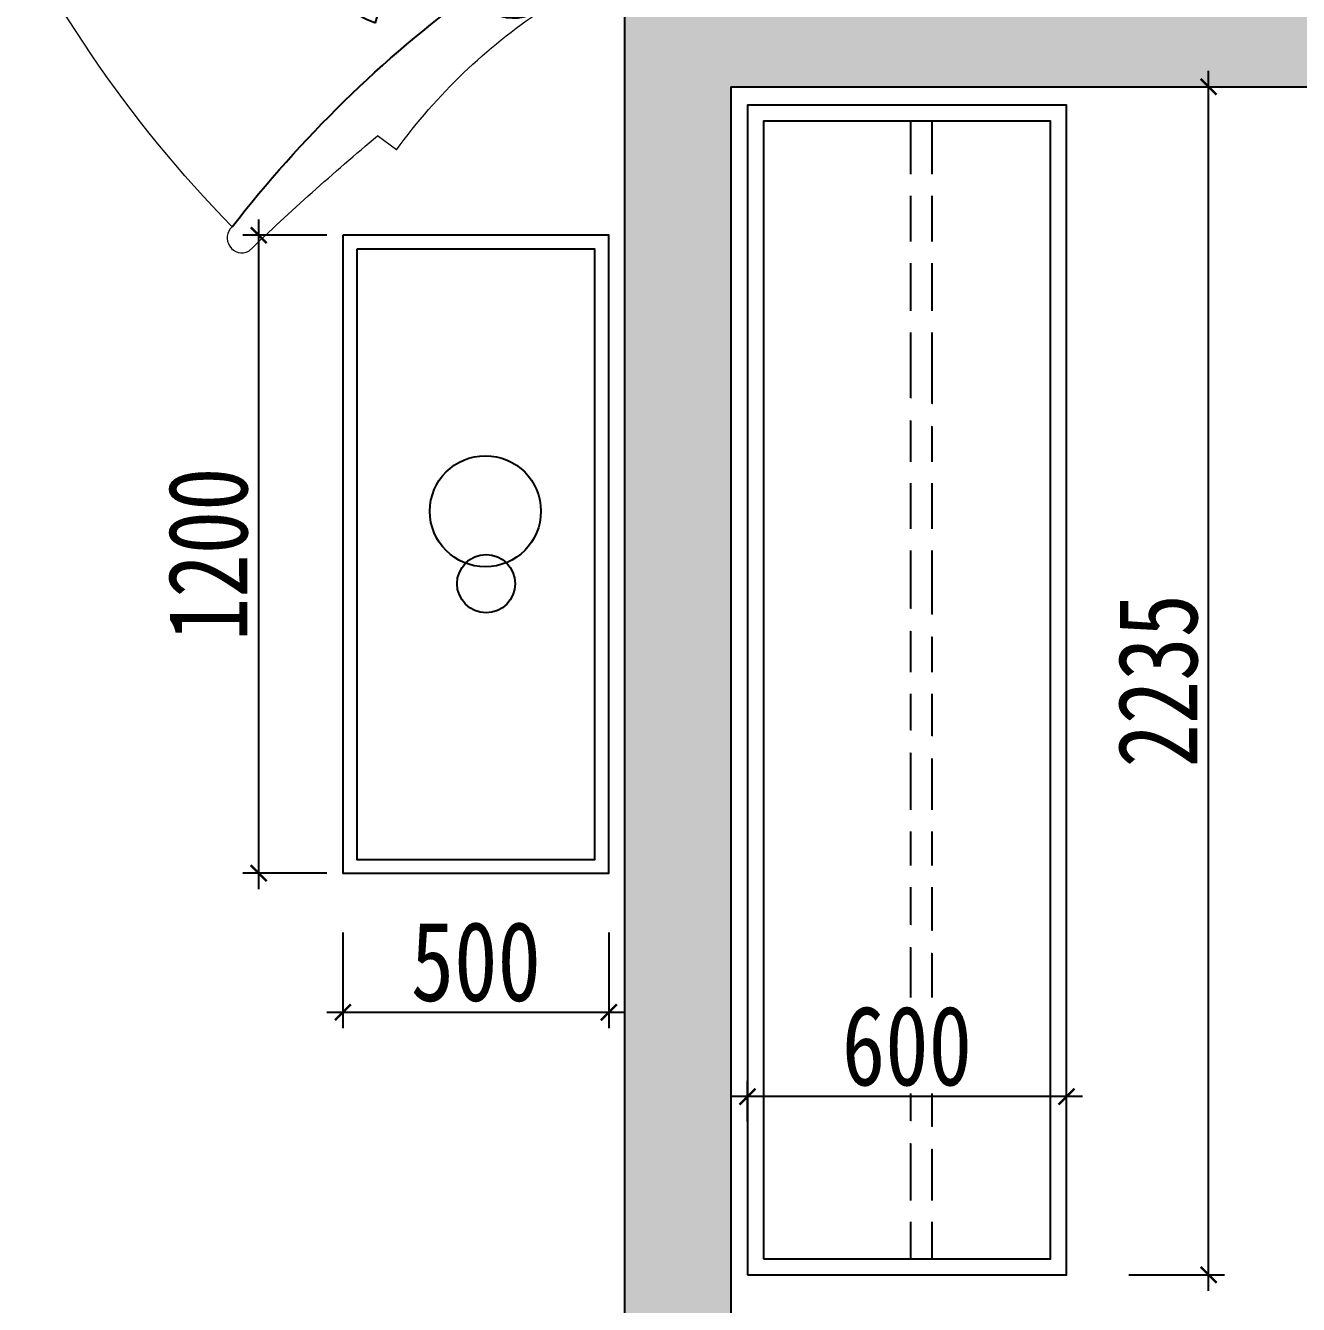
# Model space of a CAD drawing. Header units: millimetres. Extents: x -41640 to 3079702, y -5257903 to 68462.
# Drawn here: x -21998 to -19604, y 48166 to 50572 of the extents above; entities that cross this region are included whole.
import ezdxf

# ---------------------------------------------------------------- set-up
doc = ezdxf.new("R2010")
doc.units = ezdxf.units.MM
doc.header["$LTSCALE"] = 10
doc.layers.get('0').update_dxf_attribs({"color": 255})
doc.layers.get('Defpoints').update_dxf_attribs({"color": 255})
for name, color, linetype in [('0008原建筑墙柱体', 145, 'Continuous'), ('003', 8, 'Continuous'), ('WALL-FINISH', 6, 'Continuous'), ('家具细线', 38, 'Continuous')]:
    doc.layers.add(name, color=color, linetype=linetype)
doc.layers.add('家具外线', color=30, linetype='Continuous', lineweight=20)
doc.styles.add('(图框)宋体', font='', dxfattribs={"width": 0.8})
doc.styles.get("Standard").update_dxf_attribs({"font": ''})
doc.styles.get('(图框)宋体').set_extended_font_data('SimSun')
doc.styles.get('Standard').set_extended_font_data('SimSun')
doc.dimstyles.get("Standard").update_dxf_attribs({"dimtxt": 0.18, "dimasz": 0.18, "dimexe": 0.18, "dimexo": 0.0625, "dimgap": 0.09, "dimtad": 0, "dimtih": 1, "dimtoh": 1, "dimdec": 4, "dimzin": 0, "dimdsep": 46, "dimtxsty": 'Standard', "dimcen": 0.09, "dimadec": 0, "dimazin": 0, "dimtfac": 1, "dimtdec": 4, "dimtofl": 0, "dimtmove": 0, "dimatfit": 3, "dimfxl": 1, "dimtolj": 1, "dimtzin": 0, "dimarcsym": 0})

# ---------------------------------------------------------------- blocks, each defined once
blk = doc.blocks.new('thtrjhtjtj')
at = {"layer": '003', "color": 45}
blk.add_line((1383600.6, -3431202.9), (1383667.9, -3431118.2), dxfattribs=at)
at = {"layer": '家具外线', "color": 45}
for p, q in [((1383198.8, -3430747.8), (1383275.6, -3430808.4)), ((1383669, -3431052.5), (1383340.2, -3430791.3)), ((1382902.5, -3430986.5), (1382924.7, -3431021.1)), ((1383667.9, -3431118.2), (1383749.6, -3431182.6)), ((1383586.4, -3431529.8), (1383545.7, -3431515.3))]:
    blk.add_line(p, q, dxfattribs=at)
for centre, major_axis, ratio, start_param, end_param in [((1379856.1, -3428066.8), (-3286.8, 2710.2), 0.47334, 2.984968, 3.157708), ((1383332.7, -3430814.9), (57.7, -13.2), 0.416488, 1.536785, 3.405083), ((1379865.9, -3428074.6), (2675.4, 3298.4), 1, 4.55628, 4.627179), ((1384376.8, -3429822), (1354.3, 1700.4), 1, 2.967577, 3.324161), ((1387123.1, -3433804.3), (2766.8, 3222.2), 1, 1.711096, 1.781274), ((1383373.9, -3431755.9), (-2.5, 25.6), 1, 0.805623, 3.948833)]:
    blk.add_ellipse(centre, major_axis=major_axis, ratio=ratio, start_param=start_param, end_param=end_param, dxfattribs=at)
at = {"layer": '家具外线', "color": 45, "extrusion": (0, 0, -1)}
for centre, major_axis, ratio, start_param, end_param in [((1383647.8, -3431065.1), (-25.9, 53.2), 0.416488, 1.536785, 3.405083), ((1382730.3, -3431243.9), (15.7, 20.5), 1, 1.703183, 4.607303), ((1387119.6, -3433836.7), (3383.5, -2588.5), 0.47334, 2.984968, 3.157708)]:
    blk.add_ellipse(centre, major_axis=major_axis, ratio=ratio, start_param=start_param, end_param=end_param, dxfattribs=at)
at = {"layer": '家具细线', "color": 45, "ltscale": 30}
for p, q in [((1383155.2, -3430849.4), (1383599.2, -3431200)), ((1383585.8, -3431189.6), (1383616.3, -3431243.2))]:
    blk.add_line(p, q, dxfattribs=at)
for centre, major_axis, start_param, end_param in [((1383224.4, -3430805.1), (48.5, 62.1), 1.332582, 3.29404), ((1381576, -3429500.9), (1313, 1659.2), 4.398401, 4.675704), ((1383687.9, -3431171), (48.5, 62.1), 2.978096, 4.939554), ((1385339, -3432471.8), (1316.1, 1656.6), 1.611659, 1.888963)]:
    blk.add_ellipse(centre, major_axis=major_axis, ratio=1, start_param=start_param, end_param=end_param, dxfattribs=at)
at = {"layer": '家具细线', "color": 45, "ltscale": 30, "extrusion": (0, 0, -1)}
blk.add_ellipse((1383974.1, -3430332.1), major_axis=(594.9, 748.9), ratio=1, start_param=2.838374, end_param=3.438826, dxfattribs=at)
at = {"layer": '家具细线', "color": 8, "ltscale": 30, "extrusion": (0, 0, -1)}
for centre, major_axis, start_param, end_param in [((1383200.8, -3431359.9), (206.3, 258.9), -0.91788, -0.020476), ((1383383.6, -3430656.4), (274.1, 348.1), 2.508657, 3.049932), ((1383508.4, -3430909), (253.8, 320.7), 3.070033, 3.719948), ((1383060.6, -3431577.3), (352.1, 446.5), -0.095482, 0.380726), ((1383276.2, -3431350.4), (175.4, 222.1), -0.20834, 0.700481), ((1383470.7, -3430946.1), (223.9, 278.4), 2.23062, 3.033523)]:
    blk.add_ellipse(centre, major_axis=major_axis, ratio=1, start_param=start_param, end_param=end_param, dxfattribs=at)
blk = doc.blocks.new('_ArchTick')
at = {"color": 0, "linetype": 'ByBlock', "const_width": 0.15}
blk.add_lwpolyline([(-0.5, -0.5), (0.5, 0.5)], dxfattribs=at)
blk = doc.blocks.new('*D564')
at = {"color": 250, "lineweight": -2}
for p, q in [((-28380.4, 49097), (-28380.4, 47127)), ((-28231.1, 49067), (-28410.4, 49067)), ((-28230.4, 47157), (-28410.4, 47157))]:
    blk.add_line(p, q, dxfattribs=at)
at = {"layer": 'Defpoints', "color": 0, "lineweight": 30}
for p in [(-28201.1, 49067), (-28380.4, 47157), (3072889, 47157)]:
    blk.add_point(p, dxfattribs=at)
at = {"color": 250, "lineweight": -2, "xscale": 30, "yscale": 30, "zscale": 30}
for p, rotation in [((-28380.4, 49067), 90), ((-28380.4, 47157), 270)]:
    blk.add_blockref('_ArchTick', p, dxfattribs=dict(at, rotation=rotation))
at = {"color": 45, "insert": (-28475.4, 48112), "char_height": 150, "attachment_point": 5, "rotation": 90, "style": '(图框)宋体', "bg_fill": 3, "box_fill_scale": 1.1, "bg_fill_color": 256, "bg_fill_true_color": 13158600, "bg_fill_transparency": 5547292}
blk.add_mtext('1910', dxfattribs=at)
blk = doc.blocks.new('_Dot')
at = {"color": 0, "linetype": 'ByBlock', "lineweight": -2}
blk.add_line((-0.5, 0), (-1, 0), dxfattribs=at)
at = {"color": 0, "linetype": 'ByBlock', "const_width": 0.5}
blk.add_lwpolyline([(-0.25, 0, 1), (0.25, 0, 1)], format="xyb", close=True, dxfattribs=at)
blk = doc.blocks.new('DOT')
at = {"color": 0, "linetype": 'ByBlock'}
blk.add_line((-0.35, 0), (-1, 0), dxfattribs=at)
at = {"color": 0, "linetype": 'ByBlock', "const_width": 0.35}
blk.add_lwpolyline([(-0.175, 0, 1), (0.175, 0, 1)], format="xyb", close=True, dxfattribs=at)
blk = doc.blocks.new('*D565')
at = {"color": 250, "lineweight": -2}
for p, q in [((-29982.3, 49097), (-29982.3, 47127)), ((-30132.3, 49067), (-29952.3, 49067)), ((-29832.3, 47157), (-30012.3, 47157))]:
    blk.add_line(p, q, dxfattribs=at)
at = {"layer": 'Defpoints', "color": 0, "lineweight": 30}
for p in [(-30241.1, 49067), (-29982.3, 47157), (3070849, 47157)]:
    blk.add_point(p, dxfattribs=at)
at = {"color": 250, "lineweight": -2, "xscale": 30, "yscale": 30, "zscale": 30}
for p, rotation in [((-29982.3, 49067), 90), ((-29982.3, 47157), 270)]:
    blk.add_blockref('_ArchTick', p, dxfattribs=dict(at, rotation=rotation))
at = {"color": 45, "insert": (-30077.3, 48112), "char_height": 150, "attachment_point": 5, "rotation": 90, "style": '(图框)宋体', "bg_fill": 3, "box_fill_scale": 1.1, "bg_fill_color": 256, "bg_fill_true_color": 13158600, "bg_fill_transparency": 15090400}
blk.add_mtext('1910', dxfattribs=at)
blk = doc.blocks.new('*D572')
at = {"color": 250, "lineweight": -2}
for p, q in [((-25860, 47427), (-25860, 48987)), ((-25710, 48957), (-25890, 48957)), ((-25710, 47457), (-25890, 47457))]:
    blk.add_line(p, q, dxfattribs=at)
at = {"layer": 'Defpoints', "color": 0, "lineweight": 30}
for p in [(-25860, 48957), (-25671.3, 48957), (3075418.7, 47457)]:
    blk.add_point(p, dxfattribs=at)
at = {"color": 250, "lineweight": -2, "xscale": 30, "yscale": 30, "zscale": 30}
for p, rotation in [((-25860, 48957), 90), ((-25860, 47457), 270)]:
    blk.add_blockref('_ArchTick', p, dxfattribs=dict(at, rotation=rotation))
at = {"color": 45, "insert": (-25955, 48207), "char_height": 150, "attachment_point": 5, "rotation": 90, "style": '(图框)宋体', "bg_fill": 3, "box_fill_scale": 1.1, "bg_fill_color": 256, "bg_fill_true_color": 13158600, "bg_fill_transparency": 15126992}
blk.add_mtext('1500', dxfattribs=at)
blk = doc.blocks.new('*D584')
at = {"color": 250, "lineweight": -2}
for p, q in [((-21401, 48865.9), (-21401, 48685.9)), ((-20901, 48865.9), (-20901, 48685.9)), ((-21431, 48715.9), (-20871, 48715.9))]:
    blk.add_line(p, q, dxfattribs=at)
at = {"layer": 'Defpoints', "color": 0, "lineweight": 30}
for p in [(-21401, 48977.5), (-20901, 48977.5), (-20901, 48715.9)]:
    blk.add_point(p, dxfattribs=at)
at = {"color": 250, "lineweight": -2, "xscale": 30, "yscale": 30, "zscale": 30, "rotation": 180}
blk.add_blockref('_ArchTick', (-21401, 48715.9), dxfattribs=at)
at = {"color": 250, "lineweight": -2, "xscale": 30, "yscale": 30, "zscale": 30}
blk.add_blockref('_ArchTick', (-20901, 48715.9), dxfattribs=at)
at = {"color": 45, "insert": (-21151, 48810.9), "char_height": 150, "attachment_point": 5, "style": '(图框)宋体', "bg_fill": 3, "box_fill_scale": 1.1, "bg_fill_color": 256, "bg_fill_true_color": 13158600, "bg_fill_transparency": 14104716}
blk.add_mtext('500', dxfattribs=at)
blk = doc.blocks.new('*D585')
at = {"color": 250, "lineweight": -2}
for p, q in [((-21559.4, 48947.5), (-21559.4, 50207.5)), ((-21431, 50177.5), (-21589.4, 50177.5)), ((-21431, 48977.5), (-21589.4, 48977.5))]:
    blk.add_line(p, q, dxfattribs=at)
at = {"layer": 'Defpoints', "color": 0, "lineweight": 30}
for p in [(-21559.4, 50177.5), (-21401, 50177.5), (-21401, 48977.5)]:
    blk.add_point(p, dxfattribs=at)
at = {"color": 250, "lineweight": -2, "xscale": 30, "yscale": 30, "zscale": 30}
for p, rotation in [((-21559.4, 50177.5), 90), ((-21559.4, 48977.5), 270)]:
    blk.add_blockref('_ArchTick', p, dxfattribs=dict(at, rotation=rotation))
at = {"color": 45, "insert": (-21654.4, 49577.5), "char_height": 150, "attachment_point": 5, "rotation": 90, "style": '(图框)宋体', "bg_fill": 3, "box_fill_scale": 1.1, "bg_fill_color": 256, "bg_fill_true_color": 13158600, "bg_fill_transparency": 14104716}
blk.add_mtext('1200', dxfattribs=at)
blk = doc.blocks.new('*D587')
at = {"color": 250, "lineweight": -2}
for p, q in [((-19772.6, 48192.1), (-19772.6, 50487)), ((-19922.6, 50457), (-19742.6, 50457)), ((-19922.6, 48222.1), (-19742.6, 48222.1))]:
    blk.add_line(p, q, dxfattribs=at)
at = {"layer": 'Defpoints', "color": 0, "lineweight": 30}
for p in [(-20040.1, 50457), (-19772.6, 50457), (-20040.1, 48222.1)]:
    blk.add_point(p, dxfattribs=at)
at = {"color": 250, "lineweight": -2, "xscale": 30, "yscale": 30, "zscale": 30}
for p, rotation in [((-19772.6, 50457), 90), ((-19772.6, 48222.1), 270)]:
    blk.add_blockref('_ArchTick', p, dxfattribs=dict(at, rotation=rotation))
at = {"color": 45, "insert": (-19867.6, 49339.6), "char_height": 150, "attachment_point": 5, "rotation": 90, "style": '(图框)宋体', "bg_fill": 3, "box_fill_scale": 1.1, "bg_fill_color": 256, "bg_fill_true_color": 13158600, "bg_fill_transparency": 6328508}
blk.add_mtext('2235', dxfattribs=at)
blk = doc.blocks.new('*D588')
at = {"color": 250, "lineweight": -2}
for p, q in [((-20640.1, 48510.4), (-20640.1, 48587.2)), ((-20040.1, 48510.4), (-20040.1, 48587.2)), ((-20010.1, 48557.2), (-20670.1, 48557.2))]:
    blk.add_line(p, q, dxfattribs=at)
at = {"layer": 'Defpoints', "color": 0, "lineweight": 30}
for p in [(-20640.1, 48557.2), (-20640.1, 48480.4), (-20040.1, 48480.4)]:
    blk.add_point(p, dxfattribs=at)
at = {"color": 250, "lineweight": -2, "xscale": 30, "yscale": 30, "zscale": 30, "rotation": 180}
blk.add_blockref('_ArchTick', (-20640.1, 48557.2), dxfattribs=at)
at = {"color": 250, "lineweight": -2, "xscale": 30, "yscale": 30, "zscale": 30}
blk.add_blockref('_ArchTick', (-20040.1, 48557.2), dxfattribs=at)
at = {"color": 45, "insert": (-20340.1, 48652.2), "char_height": 150, "attachment_point": 5, "style": '(图框)宋体', "bg_fill": 3, "box_fill_scale": 1.1, "bg_fill_color": 256, "bg_fill_true_color": 13158600, "bg_fill_transparency": 6332528}
blk.add_mtext('600', dxfattribs=at)

msp = doc.modelspace()

# ---------------------------------------------------------------- hatches: boundary and pattern name
at = {"layer": '0008原建筑墙柱体'}
h = msp.add_hatch(color=252, dxfattribs=at)
h.paths.add_polyline_path([(-20871.3, 46192), (-20671.3, 46192), (-20671.3, 50457), (-16321.1, 50457), (-16321.1, 49357), (-16081.1, 49357), (-16081.1, 50657), (-20631.3, 50657), (-20871.3, 50657)])
edge = h.paths.add_edge_path(flags=16)
edge.add_line((-20775.1, 46807.9), (-20671.3, 46807.9))
edge.add_line((-20775.1, 47067.4), (-20775.1, 46807.9))
edge.add_line((-20775.1, 47067.4), (-20775.1, 47067.4))
edge.add_line((-20775.1, 46807.9), (-20775.1, 47067.4))
edge = h.paths.add_edge_path(flags=17)
edge.add_line((-20871.3, 47144.6), (-20871.3, 47404.1))
edge.add_line((-20871.3, 47404.1), (-20871.3, 47144.6))
edge.add_line((-20871.3, 47144.6), (-20777.2, 47144.6))

# ---------------------------------------------------------------- linework, layer by layer
at = {"color": 7}
for p, q in [((-20871.3, 51057), (-20871.3, 46192)), ((-20671.3, 50457), (-20671.3, 46192)), ((-20671.3, 50457), (-16321.1, 50457))]:
    msp.add_line(p, q, dxfattribs=at)
at = {"color": 45}
for points in [[(-20640.1, 48222.1), (-20040.1, 48222.1), (-20040.1, 50422.1), (-20640.1, 50422.1)], [(-21401, 50177.5), (-21401, 48977.5), (-20901, 48977.5), (-20901, 50177.5)]]:
    msp.add_lwpolyline(points, close=True, dxfattribs=at)
at = {"color": 8}
msp.add_lwpolyline([(-20610.1, 48252.1), (-20070.1, 48252.1), (-20070.1, 50392.1), (-20610.1, 50392.1)], close=True, dxfattribs=at)
at = {"color": 250}
msp.add_lwpolyline([(-21375, 50151.5), (-21375, 49003.5), (-20927, 49003.5), (-20927, 50151.5)], close=True, dxfattribs=at)
at = {"color": 8, "ltscale": 0.5}
for centre, radius in [((-21133, 49658.4, 0), 104.5), ((-21131.6, 49522.2, 0), 54.7)]:
    msp.add_circle(centre, radius, dxfattribs=at)
at = {"layer": 'WALL-FINISH', "color": 8}
for p, q in [((-20333.1, 50392.1), (-20333.1, 48252.1)), ((-20293.1, 50392.1), (-20293.1, 48252.1))]:
    msp.add_line(p, q, dxfattribs=at)

# ---------------------------------------------------------------- block references
at = {"color": 250, "xscale": -1.080000000341764, "yscale": 1.080000000074506, "zscale": 1.08, "rotation": 265.8930264624734}
msp.add_blockref('thtrjhtjtj', (3567684.5, -1704742.5, 0), dxfattribs=at)

# ---------------------------------------------------------------- next in the draw order: wipeouts: each hides what was drawn before it
at = {"color": 8}
for points in [[(-20541.4, 50252), (-20101.6, 50252), (-20101.6, 50292), (-20541.6, 50292)], [(-20550.3, 50125.6), (-20110.5, 50125.6), (-20110.5, 50165.6), (-20550.5, 50165.6)], [(-20550.3, 49994.9), (-20110.5, 49994.9), (-20110.5, 50034.9), (-20550.5, 50034.9)], [(-20550.1, 49888), (-20123.7, 49773.1), (-20114.6, 49812), (-20541.1, 49927)], [(-20541.4, 49711.3), (-20101.6, 49711.3), (-20101.6, 49751.3), (-20541.6, 49751.3)], [(-20550.3, 49584.9), (-20110.5, 49584.9), (-20110.5, 49624.9), (-20550.5, 49624.9)], [(-20550.1, 49492), (-20123.7, 49377), (-20114.6, 49416), (-20541.1, 49530.9)], [(-20541.4, 49315.3), (-20101.6, 49315.3), (-20101.6, 49355.3), (-20541.6, 49355.3)], [(-20550.1, 49263), (-20123.7, 49148.1), (-20114.6, 49187.1), (-20541.1, 49302)], [(-20541.4, 49056.6), (-20101.6, 49056.6), (-20101.6, 49096.6), (-20541.6, 49096.6)], [(-20550.3, 48951.8), (-20110.5, 48951.8), (-20110.5, 48991.8), (-20550.5, 48991.8)], [(-20559, 48899.5), (-20132.6, 48784.6), (-20123.5, 48823.6), (-20550, 48938.5)], [(-20549.3, 48693.1), (-20109.5, 48693.1), (-20109.5, 48733.1), (-20549.5, 48733.1)], [(-20541.4, 48580.5), (-20101.6, 48580.5), (-20101.6, 48620.5), (-20541.6, 48620.5)], [(-20550.1, 48528.2), (-20123.7, 48413.3), (-20114.6, 48452.3), (-20541.1, 48567.2)], [(-20541.4, 48321.8), (-20101.6, 48321.8), (-20101.6, 48361.8), (-20541.6, 48361.8)]]:
    msp.add_wipeout(points, dxfattribs=at).translate(0, 0, 0).dxf.layer = 'WALL-FINISH'

# ---------------------------------------------------------------- next in the draw order: dimensions: what is measured, and where the dimension line sits
at = {"color": 250}
dim = msp.add_linear_dim(base=(-28380.4, 47157), p1=(-28201.1, 49067), p2=(3072889, 47157), angle=90, dimstyle='Standard', override={"dimtxt": 150, "dimasz": 30, "dimexe": 30, "dimexo": 30, "dimgap": 20, "dimtad": 1, "dimtih": 0, "dimtoh": 0, "dimdec": 0, "dimzin": 8, "dimdsep": 44, "dimtxsty": '(图框)宋体', "dimblk": 'ArchTick', "dimcen": 0.6, "dimdle": 30, "dimclrd": 250, "dimclre": 250, "dimclrt": 45, "dimtdec": 0, "dimtofl": 1, "dimtmove": 1, "dimldrblk": 'DOT', "dimfxl": 150, "dimfxlon": 1, "dimtfill": 1, "dimtolj": 0, "dimtzin": 8, "dimarcsym": 1}, dxfattribs=at)
dim.commit()
dim.dimension.update_dxf_attribs({"geometry": '*D564', "text_midpoint": (-28475.4, 48112)})

# ---------------------------------------------------------------- next in the draw order: dimensions: what is measured, and where the dimension line sits
dim = msp.add_linear_dim(base=(-29982.3, 47157), p1=(-30241.1, 49067), p2=(3070849, 47157), angle=90, dimstyle='Standard', override={"dimtxt": 150, "dimasz": 30, "dimexe": 30, "dimexo": 30, "dimgap": 20, "dimtad": 1, "dimtih": 0, "dimtoh": 0, "dimdec": 0, "dimzin": 8, "dimdsep": 44, "dimtxsty": '(图框)宋体', "dimblk": 'ArchTick', "dimcen": 0.6, "dimdle": 30, "dimclrd": 250, "dimclre": 250, "dimclrt": 45, "dimtdec": 0, "dimtofl": 1, "dimtmove": 1, "dimldrblk": 'DOT', "dimfxl": 150, "dimfxlon": 1, "dimtfill": 1, "dimtolj": 0, "dimtzin": 8, "dimarcsym": 1}, dxfattribs=at)
dim.commit()
dim.dimension.update_dxf_attribs({"geometry": '*D565', "text_midpoint": (-30077.3, 48112)})

# ---------------------------------------------------------------- next in the draw order: dimensions: what is measured, and where the dimension line sits
dim = msp.add_linear_dim(base=(-25860, 48957), p1=(3075418.7, 47457), p2=(-25671.3, 48957), angle=90, dimstyle='Standard', override={"dimtxt": 150, "dimasz": 30, "dimexe": 30, "dimexo": 30, "dimgap": 20, "dimtad": 1, "dimtih": 0, "dimtoh": 0, "dimdec": 0, "dimzin": 8, "dimdsep": 44, "dimtxsty": '(图框)宋体', "dimblk": 'ArchTick', "dimcen": 0.6, "dimdle": 30, "dimclrd": 250, "dimclre": 250, "dimclrt": 45, "dimtdec": 0, "dimtofl": 1, "dimtmove": 1, "dimldrblk": 'DOT', "dimfxl": 150, "dimfxlon": 1, "dimtfill": 1, "dimtolj": 0, "dimtzin": 8, "dimarcsym": 1}, dxfattribs=at)
dim.commit()
dim.dimension.update_dxf_attribs({"geometry": '*D572', "text_midpoint": (-25955, 48207)})

# ---------------------------------------------------------------- next in the draw order: dimensions: what is measured, and where the dimension line sits
dim = msp.add_linear_dim(base=(-19772.6, 50457), p1=(-20040.1, 48222.1), p2=(-20040.1, 50457), angle=90, dimstyle='Standard', override={"dimtxt": 150, "dimasz": 30, "dimexe": 30, "dimexo": 30, "dimgap": 20, "dimtad": 1, "dimtih": 0, "dimtoh": 0, "dimdec": 0, "dimzin": 8, "dimdsep": 44, "dimtxsty": '(图框)宋体', "dimblk": 'ArchTick', "dimcen": 0.6, "dimdle": 30, "dimclrd": 250, "dimclre": 250, "dimclrt": 45, "dimtdec": 0, "dimtofl": 1, "dimtmove": 1, "dimldrblk": 'DOT', "dimfxl": 150, "dimfxlon": 1, "dimtfill": 1, "dimtolj": 0, "dimtzin": 8, "dimarcsym": 1}, dxfattribs=at)
dim.commit()
dim.dimension.update_dxf_attribs({"geometry": '*D587', "text_midpoint": (-19867.6, 49339.6)})
dim = msp.add_linear_dim(base=(-20901, 48715.9), p1=(-21401, 48977.5), p2=(-20901, 48977.5), dimstyle='Standard', override={"dimtxt": 150, "dimasz": 30, "dimexe": 30, "dimexo": 30, "dimgap": 20, "dimtad": 1, "dimtih": 0, "dimtoh": 0, "dimdec": 0, "dimzin": 8, "dimdsep": 44, "dimtxsty": '(图框)宋体', "dimblk": 'ArchTick', "dimcen": 0.6, "dimdle": 30, "dimclrd": 250, "dimclre": 250, "dimclrt": 45, "dimtdec": 0, "dimtofl": 1, "dimtmove": 1, "dimldrblk": 'DOT', "dimfxl": 150, "dimfxlon": 1, "dimtfill": 1, "dimtolj": 0, "dimtzin": 8, "dimarcsym": 1}, dxfattribs=at)
dim.commit()
dim.dimension.update_dxf_attribs({"geometry": '*D584', "text_midpoint": (-21151, 48810.9)})

# ---------------------------------------------------------------- next in the draw order: dimensions: what is measured, and where the dimension line sits
dim = msp.add_linear_dim(base=(-21559.4, 50177.5), p1=(-21401, 48977.5), p2=(-21401, 50177.5), angle=90, dimstyle='Standard', override={"dimtxt": 150, "dimasz": 30, "dimexe": 30, "dimexo": 30, "dimgap": 20, "dimtad": 1, "dimtih": 0, "dimtoh": 0, "dimdec": 0, "dimzin": 8, "dimdsep": 44, "dimtxsty": '(图框)宋体', "dimblk": 'ArchTick', "dimcen": 0.6, "dimdle": 30, "dimclrd": 250, "dimclre": 250, "dimclrt": 45, "dimtdec": 0, "dimtofl": 1, "dimtmove": 1, "dimldrblk": 'DOT', "dimfxl": 150, "dimfxlon": 1, "dimtfill": 1, "dimtolj": 0, "dimtzin": 8, "dimarcsym": 1}, dxfattribs=at)
dim.commit()
dim.dimension.update_dxf_attribs({"geometry": '*D585', "text_midpoint": (-21654.4, 49577.5)})
dim = msp.add_linear_dim(base=(-20640.1, 48557.2), p1=(-20040.1, 48480.4), p2=(-20640.1, 48480.4), dimstyle='Standard', override={"dimtxt": 150, "dimasz": 30, "dimexe": 30, "dimexo": 30, "dimgap": 20, "dimtad": 1, "dimtih": 0, "dimtoh": 0, "dimdec": 0, "dimzin": 8, "dimdsep": 44, "dimtxsty": '(图框)宋体', "dimblk": 'ArchTick', "dimcen": 0.6, "dimdle": 30, "dimclrd": 250, "dimclre": 250, "dimclrt": 45, "dimtdec": 0, "dimtofl": 1, "dimtmove": 1, "dimldrblk": 'DOT', "dimfxl": 150, "dimfxlon": 1, "dimtfill": 1, "dimtolj": 0, "dimtzin": 8, "dimarcsym": 1}, dxfattribs=at)
dim.commit()
dim.dimension.update_dxf_attribs({"geometry": '*D588', "text_midpoint": (-20340.1, 48652.2)})

doc.saveas('drawing.dxf')
